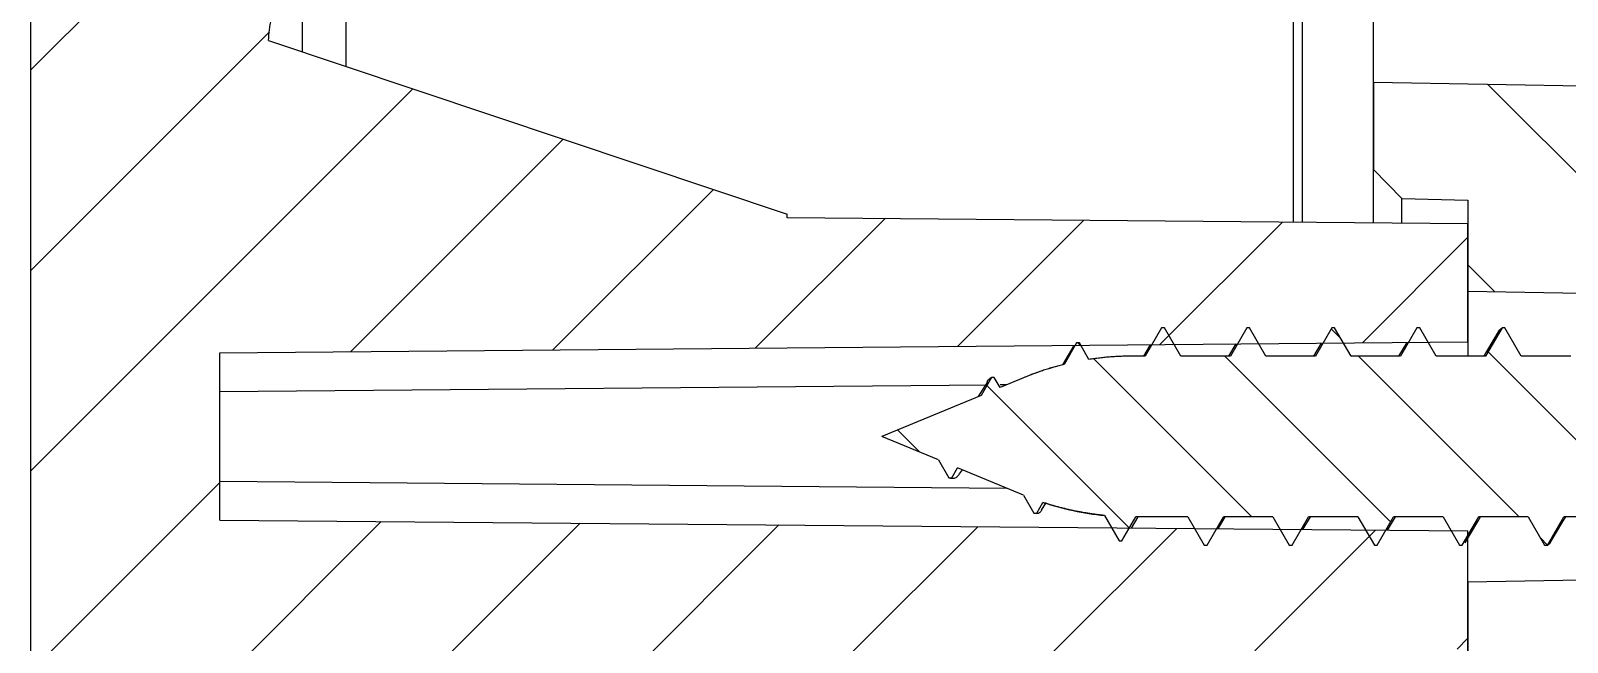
# Model space of a CAD drawing. Header units: millimetres. Extents: x 2741 to 3169, y 1046 to 1343.
# Drawn here: x 2886.44 to 2902.69, y 1172.52 to 1178.99 of the extents above; entities that cross this region are included whole.
import ezdxf

# ---------------------------------------------------------------- set-up
doc = ezdxf.new("R2010")
doc.units = ezdxf.units.MM

msp = doc.modelspace()

# ---------------------------------------------------------------- hatches: boundary and pattern name
at = {"linetype": 'Continuous'}
h = msp.add_hatch(dxfattribs=at)
h.set_pattern_fill('A', color=2, scale=1.5, angle=-45, style=0, pattern_type=0)
h.set_pattern_definition([(315, (2424.193408006936, 996.3432169363153), (1.0606601718, 1.0606601718), [])])
edge = h.paths.add_edge_path()
edge.add_arc((2902.437962071936, 1090.103004821915), 73.010627407, 91.0987279519, 98.990471674)
edge.add_line((2901.037965399536, 1163.100208355215), (2901.037965399536, 1165.130992855915))
edge.add_line((2899.887965399537, 1165.161107228015), (2901.037965399537, 1165.130992855915))
edge.add_line((2899.887965399537, 1165.161107228015), (2899.887965399537, 1167.206233679615))
edge.add_line((2900.637965399537, 1167.212778830215), (2899.887965399537, 1167.206233679615))
edge.add_line((2900.637965399537, 1171.869238992815), (2900.637965399537, 1167.212778830215))
edge.add_line((2900.637965399537, 1171.869238992815), (2900.937862597037, 1172.177092077315))
edge.add_line((2900.937862597037, 1172.177092077315), (2901.637965399537, 1172.195424914416))
edge.add_line((2901.637965399537, 1173.157023771515), (2901.637965399537, 1172.195424914416))
edge.add_line((2901.637965399537, 1173.157023771515), (2903.837965399537, 1173.195424914416))
edge.add_line((2903.837965399537, 1166.211905090215), (2903.837965399537, 1173.195424914416))
edge.add_line((2902.837965399537, 1166.194450008015), (2903.837965399537, 1166.211905090215))
edge.add_line((2902.837965399537, 1165.042404435915), (2902.837965399537, 1166.194450008015))
edge.add_line((2903.837965399537, 1165.016218488215), (2902.837965399537, 1165.042404435915))
edge.add_line((2903.837965399537, 1163.100208225715), (2903.837965399537, 1165.016218488215))
edge.add_arc((2902.437961944237, 1090.103003959315), 73.01062827, 81.009523217, 88.90126673719999)
edge.add_arc((2913.737965332037, 1161.525247634115), 0.7000000373, 27.6804318122, 81.0095208338)
edge.add_arc((2913.915078294437, 1161.618156884115), 0.4999993675, 342.5977328361, 387.68043035)
edge.add_arc((2913.437965270236, 1161.767695535715), 1.0000000743, 275.9748459524001, 342.5977459795)
edge.add_arc((2902.437965419836, 1266.869634729315), 106.6760031575, 269.9999999891, 275.9748408434)
edge.add_arc((2902.437968871737, 1266.869635037215), 106.6760034403, 264.0251572717, 270.0000003237)
edge.add_arc((2891.437965530037, 1161.767695876115), 1.0000000753, 197.3846588673, 264.0251521201)
edge.add_arc((2890.960839743736, 1161.618315436315), 0.4999823211, 152.2812083308, 197.3848154401)
edge.add_arc((2891.137965491237, 1161.525246853615), 0.7000000653, 98.9904755996, 152.2811092378)
edge = h.paths.add_edge_path()
edge.add_line((2903.837965399537, 1176.195424914415), (2903.837965399537, 1178.389568706615))
edge.add_line((2901.637965399537, 1176.233826057215), (2903.837965399537, 1176.195424914415))
edge.add_line((2901.637965399537, 1177.195424914415), (2901.637965399537, 1176.233826057215))
edge.add_line((2900.937862597037, 1177.213757751515), (2901.637965399537, 1177.195424914416))
edge.add_line((2900.637965399537, 1177.521610836015), (2900.937862597037, 1177.213757751515))
edge.add_line((2900.637965399537, 1178.445424914415), (2900.637965399537, 1177.521610836015))
edge.add_line((2900.637965399537, 1178.445424914415), (2903.837965399537, 1178.389568706615))
edge = h.paths.add_edge_path()
edge.add_line((2903.837965399537, 1316.288849585815), (2903.837965399537, 1314.372841334015))
edge.add_line((2902.837965399537, 1314.346655412415), (2903.837965399537, 1314.372841334015))
edge.add_line((2902.837965399537, 1314.346655412415), (2902.837965399537, 1313.194610985515))
edge.add_line((2903.837965399537, 1313.177155920615), (2902.837965399537, 1313.194610985515))
edge.add_line((2903.837965399537, 1313.177155920615), (2903.837965399537, 1312.204209144315))
edge.add_line((2901.037965399536, 1312.179773914415), (2903.837965399537, 1312.204209144315))
edge.add_line((2901.037965399536, 1313.435266712615), (2901.037965399536, 1312.179773914415))
edge.add_line((2901.037965399536, 1313.435266712615), (2899.887965399536, 1313.475425597615))
edge.add_line((2899.887965399537, 1314.228009959815), (2899.887965399537, 1313.475425597615))
edge.add_line((2901.037965399536, 1314.258123769615), (2899.887965399536, 1314.228009959815))
edge.add_line((2901.037965399536, 1316.288849585815), (2901.037965399536, 1314.258123769615))
edge.add_spline(control_points=[(2891.028576185637, 1317.172409835615), (2894.342099532137, 1316.648163938315), (2897.683843662837, 1316.353177679315), (2901.037965399536, 1316.288849585815)], knot_values=[0, 0, 0, 0, 1, 1, 1, 1], weights=[1, 0.9984196697, 0.9984196697, 1], degree=3, periodic=0)
edge.add_spline(control_points=[(2890.518071643637, 1317.538645703515), (2890.622779733036, 1317.339029944316), (2890.805934264236, 1317.207634917615), (2891.028576193937, 1317.172409834115)], knot_values=[0, 0, 0, 0, 1, 1, 1, 1], weights=[1, 0.9290962243, 0.9290962243, 1], degree=3, periodic=0)
edge.add_spline(control_points=[(2890.483740396337, 1317.920450663315), (2890.443471274536, 1317.791974811215), (2890.455529134136, 1317.657876881415), (2890.518071656337, 1317.538645678915)], knot_values=[0, 0, 0, 0, 1, 1, 1, 1], weights=[1, 0.9490700442, 0.9490700442, 1], degree=3, periodic=0)
edge.add_spline(control_points=[(2891.333873649236, 1318.615928671915), (2890.924948578936, 1318.573130452815), (2890.606713679837, 1318.312788466915), (2890.483740388836, 1317.920450640115)], knot_values=[0, 0, 0, 0, 1, 1, 1, 1], weights=[1, 0.8904672437000001, 0.8904672437000001, 1], degree=3, periodic=0)
edge.add_spline(control_points=[(2902.437965399537, 1319.195424914415), (2898.728203441136, 1319.195424914414), (2895.023483045635, 1319.002084333315), (2891.333873636437, 1318.615928670615)], knot_values=[0, 0, 0, 0, 1, 1, 1, 1], weights=[1, 0.9990940006, 0.9990940006, 1], degree=3, periodic=0)
edge.add_spline(control_points=[(2913.542057162636, 1318.615928670615), (2909.852447753436, 1319.002084333315), (2906.147727357936, 1319.195424914414), (2902.437965399537, 1319.195424914415)], knot_values=[0, 0, 0, 0, 1, 1, 1, 1], weights=[1, 0.9990940006, 0.9990940006, 1], degree=3, periodic=0)
edge.add_spline(control_points=[(2914.392190408337, 1317.920450646215), (2914.269217116536, 1318.312788466615), (2913.950982222235, 1318.573130449115), (2913.542057158137, 1318.615928671115)], knot_values=[0, 0, 0, 0, 1, 1, 1, 1], weights=[1, 0.8904672464, 0.8904672464, 1], degree=3, periodic=0)
edge.add_spline(control_points=[(2914.357859142737, 1317.538645679115), (2914.420401665036, 1317.657876881615), (2914.432459524736, 1317.791974811315), (2914.392190403037, 1317.920450663415)], knot_values=[0, 0, 0, 0, 1, 1, 1, 1], weights=[1, 0.9490700442, 0.9490700442, 1], degree=3, periodic=0)
edge.add_spline(control_points=[(2913.847354588137, 1317.172409831415), (2914.069996520736, 1317.207634909815), (2914.253151056337, 1317.339029933915), (2914.357859150037, 1317.538645693315)], knot_values=[0, 0, 0, 0, 1, 1, 1, 1], weights=[1, 0.9290962231000001, 0.9290962231000001, 1], degree=3, periodic=0)
edge.add_spline(control_points=[(2903.837965399537, 1316.288849585815), (2907.192087136837, 1316.353177679315), (2910.533831268036, 1316.648163938415), (2913.847354615037, 1317.172409835815)], knot_values=[0, 0, 0, 0, 1, 1, 1, 1], weights=[1, 0.9984196697, 0.9984196697, 1], degree=3, periodic=0)
h = msp.add_hatch(dxfattribs=at)
h.set_pattern_fill('DEFAULT__4', color=2, scale=1.5, angle=45, style=0, pattern_type=0)
h.set_pattern_definition([(45, (2422.072087663337, 996.3432169363153), (-1.0606601718, 1.0606601718), [])])
edge = h.paths.add_edge_path()
edge.add_line((2900.937965399537, 1163.711411197515), (2900.937965399537, 1165.033575306215))
edge.add_arc((2900.437965914236, 1163.711411692515), 0.4999994853, 270.5125514008, 359.9999432674001)
edge.add_arc((2900.943359383737, 1107.613083427215), 55.60059446819999, 90.5161999461, 100.842686784)
edge.add_arc((2890.195258453236, 1163.728938192615), 1.5353050246, 235.6138612951, 280.8461168296)
edge.add_spline(control_points=[(2886.437965399537, 1168.736681877015), (2886.437965399537, 1168.434730315715), (2886.473437721537, 1167.836677841115), (2886.616909978137, 1166.954837014215), (2886.843040093636, 1166.095031662815), (2887.150818234837, 1165.260474274115), (2887.546571997237, 1164.455073783715), (2888.032720263036, 1163.701007330115), (2888.624497826636, 1163.013190652115), (2889.080561887937, 1162.631379139115), (2889.328168263937, 1162.461927474915)], knot_values=[0, 0, 0, 0, 0.125, 0.25, 0.375, 0.5, 0.625, 0.75, 0.875, 1, 1, 1, 1], degree=3, periodic=0)
edge.add_line((2886.437965399537, 1168.736681877015), (2886.437965399537, 1179.248855273015))
edge.add_spline(control_points=[(2886.503976200637, 1182.715424181915), (2886.503976200637, 1182.501706115615), (2886.499084417937, 1182.097161915615), (2886.484898322837, 1181.569207876415), (2886.469829578637, 1181.089500357215), (2886.456482156736, 1180.634977829515), (2886.445940324937, 1180.177268546815), (2886.439373840336, 1179.713474369215), (2886.437965399537, 1179.403986129615), (2886.437965399537, 1179.248855273015)], knot_values=[0, 0, 0, 0, 0.1428571429, 0.2857142857, 0.4285714286, 0.5714285714, 0.7142857143000001, 0.8571428570999999, 1, 1, 1, 1], degree=3, periodic=0)
edge.add_line((2886.503976200637, 1186.225424914415), (2886.503976200637, 1182.715424181915))
edge.add_line((2889.976177941136, 1186.225424914415), (2886.503976200636, 1186.225424914415))
edge.add_line((2889.976177941136, 1182.715424181915), (2889.976177941136, 1186.225424914415))
edge.add_spline(control_points=[(2889.187875223937, 1179.665396958715), (2889.316766548036, 1179.836585572315), (2889.532654385237, 1180.204070382115), (2889.759248799136, 1180.829721176615), (2889.893432891136, 1181.465625937915), (2889.963049295337, 1182.104748154315), (2889.976177941136, 1182.513649760715), (2889.976177941136, 1182.715424181915)], knot_values=[0, 0, 0, 0, 0.2, 0.4, 0.6, 0.8, 1, 1, 1, 1], degree=3, periodic=0)
edge.add_spline(control_points=[(2888.952342512836, 1178.884355496415), (2888.959064505436, 1178.963285294415), (2888.977574586437, 1179.114709720615), (2889.024002032237, 1179.325260986315), (2889.090334875837, 1179.510099556115), (2889.151564729736, 1179.617236207315), (2889.187843758336, 1179.665420649915)], knot_values=[0, 0, 0, 0, 0.25, 0.5, 0.75, 1, 1, 1, 1], degree=3, periodic=0)
edge.add_line((2888.952342512836, 1178.884355496415), (2894.437965399537, 1177.048891754015))
edge.add_line((2894.437965399537, 1177.008258362515), (2894.437965399537, 1177.048891754015))
edge.add_line((2901.637965399537, 1176.945424914415), (2894.437965399537, 1177.008258362515))
edge.add_line((2901.637965399537, 1175.695424914415), (2901.637965399537, 1176.945424914415))
edge.add_line((2888.437965399537, 1175.580230259515), (2901.637965399536, 1175.695424914415))
edge.add_line((2888.437965399537, 1173.810619569215), (2888.437965399537, 1175.580230259515))
edge.add_line((2888.437965399537, 1173.810619569215), (2901.637965399536, 1173.695424914415))
edge.add_line((2901.637965399537, 1172.445424914415), (2901.637965399537, 1173.695424914415))
edge.add_line((2901.637965399537, 1172.445424914415), (2894.437965399537, 1172.382591466315))
edge.add_line((2894.437965399537, 1172.341958074815), (2894.437965399537, 1172.382591466315))
edge.add_line((2888.937965399537, 1170.501683817515), (2894.437965399537, 1172.341958074815))
edge.add_line((2888.937965399537, 1168.736681877015), (2888.937965399537, 1170.501683817515))
edge.add_spline(control_points=[(2889.310715272136, 1166.642518500715), (2889.270234197037, 1166.757530829515), (2889.196375752736, 1166.987721192415), (2889.105764799936, 1167.331507141315), (2889.033978880536, 1167.678113110115), (2888.980570228737, 1168.028700665515), (2888.946453762836, 1168.382239172315), (2888.937965399537, 1168.618374859715), (2888.937965399537, 1168.736681877015)], knot_values=[0, 0, 0, 0, 0.1666666667, 0.3333333333, 0.5, 0.6666666667, 0.8333333333, 1, 1, 1, 1], degree=3, periodic=0)
edge.add_arc((2889.782387639837, 1166.808545916115), 0.500039914, 199.3919325354, 269.0009164795999)
edge.add_line((2899.787965399536, 1166.133779188115), (2889.773668737436, 1166.308582032315))
edge.add_line((2899.787965399536, 1165.063689688415), (2899.787965399536, 1166.133779188115))
edge.add_line((2900.937965399537, 1165.033575306215), (2899.787965399536, 1165.063689688415))
edge = h.paths.add_edge_path()
edge.add_line((2886.753627706137, 1186.225424914415), (2886.503976200637, 1186.225424914415))
edge.add_line((2887.096186670637, 1186.225424914415), (2886.753627706137, 1186.225424914415))
edge.add_line((2887.096186670637, 1186.225424914415), (2887.548432590836, 1186.225424914415))
edge.add_line((2887.737965399537, 1186.225424914415), (2887.548432590836, 1186.225424914415))
edge.add_line((2890.237965399537, 1186.225424914415), (2887.737965399537, 1186.225424914415))
edge.add_line((2890.237965399537, 1186.225424914415), (2889.976177941136, 1186.225424914415))
edge.add_line((2889.976177941136, 1186.225424914415), (2886.503976200636, 1186.225424914415))
edge = h.paths.add_edge_path()
edge.add_line((2900.937965399537, 1315.677662498915), (2900.937965399537, 1314.355539456715))
edge.add_line((2899.787965399536, 1314.325425646915), (2900.937965399537, 1314.355539456715))
edge.add_line((2899.787965399536, 1314.325425646915), (2899.787965399536, 1313.255352322215))
edge.add_line((2889.770049073236, 1313.080488942315), (2899.787965399536, 1313.255352322215))
edge.add_spline(control_points=[(2889.307097081336, 1312.746455661615), (2889.378785981032, 1312.950289378515), (2889.554009442435, 1313.076718097715), (2889.770049399837, 1313.080488948115)], knot_values=[0, 0, 0, 0, 1, 1, 1, 1], weights=[1, 0.8806893679000001, 0.8806893679000001, 1], degree=3, periodic=0)
edge.add_spline(control_points=[(2888.937965399537, 1310.675426078715), (2888.937965437236, 1311.089976692115), (2889.019191732237, 1311.804906376715), (2889.226376429036, 1312.516941778215), (2889.307097032537, 1312.746455523115)], knot_values=[0, 0, 0, 0, 0.6676691881, 1, 1, 1, 1], degree=3, periodic=0)
edge.add_line((2888.937965399537, 1310.675425646915), (2888.937965399537, 1302.675425646915))
edge.add_spline(control_points=[(2889.187966701137, 1301.922802755915), (2889.161810333536, 1301.942996591115), (2889.114763594737, 1301.988545698315), (2889.039736494837, 1302.096734941415), (2888.977958898837, 1302.257350696915), (2888.943059574537, 1302.469365169315), (2888.937965408937, 1302.609337291015), (2888.937965399537, 1302.675425283115)], knot_values=[0, 0, 0, 0, 0.1250018717, 0.2500016698, 0.5000012661, 0.7500008624, 1, 1, 1, 1], degree=3, periodic=0)
edge.add_spline(control_points=[(2890.237965399537, 1299.785632733515), (2890.237965399539, 1300.637557377116), (2889.862301942438, 1301.402183145316), (2889.187965399537, 1301.922803760915)], knot_values=[0, 0, 0, 0, 1, 1, 1, 1], weights=[1, 0.9316849786, 0.9316849786, 1], degree=3, periodic=0)
edge.add_line((2890.237965399537, 1299.785632733515), (2890.237965399537, 1186.225424914415))
edge.add_line((2890.237965399537, 1186.225424914415), (2887.737965399537, 1186.225424914415))
edge.add_line((2887.737965399537, 1299.785632733515), (2887.737965399537, 1186.225424914415))
edge.add_spline(control_points=[(2887.737965399537, 1299.785632733515), (2887.737965399536, 1299.897982818916), (2887.660628704234, 1299.979478691315), (2887.548432590836, 1299.985358640515)], knot_values=[0, 0, 0, 0, 1, 1, 1, 1], weights=[1, 0.8169162473, 0.8169162473, 1], degree=3, periodic=0)
edge.add_line((2887.096186670637, 1300.009059844915), (2887.548432590836, 1299.985358640515))
edge.add_spline(control_points=[(2886.753627176637, 1300.196788832615), (2886.834693525835, 1300.083359565716), (2886.956957752435, 1300.016356502515), (2887.096186737537, 1300.009059841315)], knot_values=[0, 0, 0, 0, 1, 1, 1, 1], weights=[1, 0.9339323818, 0.9339323818, 1], degree=3, periodic=0)
edge.add_spline(control_points=[(2886.437965399537, 1302.175425647015), (2886.437965399537, 1301.183891883015), (2886.510093973537, 1300.537558183715), (2886.753617356937, 1300.196802572915)], knot_values=[0, 0, 0, 0, 1, 1, 1, 1], degree=3, periodic=0)
edge.add_line((2886.437965399537, 1310.675425646915), (2886.437965399537, 1302.175425646915))
edge.add_spline(control_points=[(2889.331324318136, 1316.929499995915), (2887.459349979636, 1315.655898148115), (2886.437964814736, 1312.932648859215), (2886.437965399537, 1310.675423708215)], knot_values=[0, 0, 0, 0, 1, 1, 1, 1], degree=3, periodic=0)
edge.add_spline(control_points=[(2890.483830900037, 1317.168000391415), (2890.077857946037, 1317.245779804415), (2889.673077915037, 1317.162013445015), (2889.331318666237, 1316.929496150415)], knot_values=[0, 0, 0, 0, 1, 1, 1, 1], weights=[1, 0.9490852195999999, 0.9490852195999999, 1], degree=3, periodic=0)
edge.add_arc((2900.943353630937, 1371.779515483315), 55.6041293103, 259.1576722178, 269.4838383883)
edge.add_spline(control_points=[(2900.937965399537, 1315.677661563915), (2900.937965943337, 1315.968482391515), (2900.733246413336, 1316.175041506015), (2900.442437217137, 1316.177642501415)], knot_values=[0, 0, 0, 0, 1, 1, 1, 1], weights=[1, 0.806840758, 0.806840758, 1], degree=3, periodic=0)
h = msp.add_hatch(dxfattribs=at)
h.set_pattern_fill('DEFAULT__6', color=2, angle=-45, style=0, pattern_type=0)
h.set_pattern_definition([(315, (2423.839854616337, 995.9896635457153), (0.7071067812, 0.7071067812), [])])
edge = h.paths.add_edge_path()
edge.add_line((2907.437965399537, 1172.795223887415), (2907.437965399537, 1173.845424914415))
edge.add_line((2907.437965399537, 1173.845424914415), (2907.151170480337, 1173.845424914415))
edge.add_line((2906.977965399537, 1173.545424914415), (2907.151170480337, 1173.845424914415))
edge.add_line((2906.947965399537, 1173.545424914415), (2906.977965399537, 1173.545424914415))
edge.add_line((2906.774760318737, 1173.845424914415), (2906.947965399537, 1173.545424914415))
edge.add_line((2906.774760318737, 1173.845424914415), (2906.251170480337, 1173.845424914415))
edge.add_line((2906.077965399536, 1173.545424914415), (2906.251170480336, 1173.845424914415))
edge.add_line((2906.047965399537, 1173.545424914415), (2906.077965399537, 1173.545424914415))
edge.add_line((2905.874760318737, 1173.845424914415), (2906.047965399537, 1173.545424914415))
edge.add_line((2905.874760318737, 1173.845424914415), (2905.351170480337, 1173.845424914415))
edge.add_line((2905.177965399537, 1173.545424914415), (2905.351170480337, 1173.845424914415))
edge.add_line((2905.147965399537, 1173.545424914415), (2905.177965399537, 1173.545424914415))
edge.add_line((2904.974760318737, 1173.845424914415), (2905.147965399537, 1173.545424914415))
edge.add_line((2904.974760318737, 1173.845424914415), (2904.451170480337, 1173.845424914415))
edge.add_line((2904.277965399537, 1173.545424914415), (2904.451170480337, 1173.845424914415))
edge.add_line((2904.247965399536, 1173.545424914415), (2904.277965399537, 1173.545424914415))
edge.add_line((2904.074760318736, 1173.845424914415), (2904.247965399536, 1173.545424914415))
edge.add_line((2904.074760318736, 1173.845424914415), (2903.551170480337, 1173.845424914415))
edge.add_line((2903.377965399537, 1173.545424914415), (2903.551170480337, 1173.845424914415))
edge.add_line((2903.347965399536, 1173.545424914415), (2903.377965399537, 1173.545424914415))
edge.add_line((2903.174760318736, 1173.845424914415), (2903.347965399536, 1173.545424914415))
edge.add_line((2903.174760318736, 1173.845424914415), (2902.651170480337, 1173.845424914415))
edge.add_line((2902.477965399537, 1173.545424914415), (2902.651170480337, 1173.845424914415))
edge.add_line((2902.447965399537, 1173.545424914415), (2902.477965399537, 1173.545424914415))
edge.add_line((2902.274760318737, 1173.845424914415), (2902.447965399537, 1173.545424914415))
edge.add_line((2902.274760318737, 1173.845424914415), (2901.751170480337, 1173.845424914415))
edge.add_line((2901.577965399536, 1173.545424914415), (2901.751170480336, 1173.845424914415))
edge.add_line((2901.547965399537, 1173.545424914415), (2901.577965399537, 1173.545424914415))
edge.add_line((2901.374760318737, 1173.845424914415), (2901.547965399537, 1173.545424914415))
edge.add_line((2901.374760318737, 1173.845424914415), (2900.851170480337, 1173.845424914415))
edge.add_line((2900.677965399537, 1173.545424914415), (2900.851170480337, 1173.845424914415))
edge.add_line((2900.647965399537, 1173.545424914415), (2900.677965399537, 1173.545424914415))
edge.add_line((2900.474760318737, 1173.845424914415), (2900.647965399537, 1173.545424914415))
edge.add_line((2900.474760318737, 1173.845424914415), (2899.951170480337, 1173.845424914415))
edge.add_line((2899.777965399537, 1173.545424914415), (2899.951170480337, 1173.845424914415))
edge.add_line((2899.747965399536, 1173.545424914415), (2899.777965399537, 1173.545424914415))
edge.add_line((2899.574760318736, 1173.845424914415), (2899.747965399536, 1173.545424914415))
edge.add_line((2899.574760318736, 1173.845424914415), (2899.051170480337, 1173.845424914415))
edge.add_line((2898.877965399537, 1173.545424914415), (2899.051170480337, 1173.845424914415))
edge.add_line((2898.847965399536, 1173.545424914415), (2898.877965399537, 1173.545424914415))
edge.add_line((2898.674760318736, 1173.845424914415), (2898.847965399536, 1173.545424914415))
edge.add_line((2898.674760318736, 1173.845424914415), (2898.125378241036, 1173.845424914415))
edge.add_line((2897.977965399537, 1173.590098383215), (2898.125378241036, 1173.845424914415))
edge.add_line((2897.947965399537, 1173.590098383215), (2897.977965399537, 1173.590098383215))
edge.add_line((2897.792180855336, 1173.859925128815), (2897.947965399537, 1173.590098383215))
edge.add_spline(control_points=[(2897.792180855336, 1173.859925128815), (2897.571200380436, 1173.881731042115), (2897.353986101933, 1173.927837715214), (2897.143201933136, 1173.997679696315)], knot_values=[0, 0, 0, 0, 1, 1, 1, 1], weights=[1, 0.9959120036, 0.9959120036, 1], degree=3, periodic=0)
edge.add_line((2897.077965399536, 1173.884686705615), (2897.143201933136, 1173.997679696315))
edge.add_line((2897.047965399537, 1173.884686705615), (2897.077965399537, 1173.884686705615))
edge.add_line((2896.938805960437, 1174.073756400215), (2897.047965399537, 1173.884686705615))
edge.add_line((2896.938733732637, 1174.073786316815), (2896.239201083436, 1174.363542227515))
edge.add_line((2896.177965399537, 1174.257478911715), (2896.239201083437, 1174.363542227515))
edge.add_line((2896.147965399537, 1174.257478911715), (2896.177965399537, 1174.257478911715))
edge.add_line((2896.038805961336, 1174.446548604915), (2896.147965399537, 1174.257478911715))
edge.add_line((2896.038805961336, 1174.446548604915), (2895.437965399537, 1174.695424914415))
edge.add_line((2896.488805961337, 1175.130697327015), (2895.437965399537, 1174.695424914415))
edge.add_line((2896.597965399536, 1175.319767020115), (2896.488805961336, 1175.130697327015))
edge.add_line((2896.627965399537, 1175.319767020115), (2896.597965399536, 1175.319767020115))
edge.add_line((2896.689201083437, 1175.213703704415), (2896.627965399537, 1175.319767020115))
edge.add_line((2896.938733732637, 1175.317063511915), (2896.689201083437, 1175.213703704415))
edge.add_spline(control_points=[(2897.366238993236, 1175.457608777115), (2897.220350923133, 1175.421512524414), (2897.077581080436, 1175.374575966514), (2896.938733732637, 1175.317063511915)], knot_values=[0, 0, 0, 0, 1, 1, 1, 1], weights=[1, 0.9981222284000001, 0.9981222284000001, 1], degree=3, periodic=0)
edge.add_line((2897.497965399536, 1175.685765605615), (2897.366238993236, 1175.457608777115))
edge.add_line((2897.527965399537, 1175.685765605615), (2897.497965399537, 1175.685765605615))
edge.add_line((2897.629252892636, 1175.510330521415), (2897.527965399537, 1175.685765605615))
edge.add_spline(control_points=[(2898.086784029736, 1175.545424914415), (2897.933526420033, 1175.545424914414), (2897.780717674635, 1175.533703897515), (2897.629252892636, 1175.510330521415)], knot_values=[0, 0, 0, 0, 1, 1, 1, 1], weights=[1, 0.9980474522, 0.9980474522, 1], degree=3, periodic=0)
edge.add_line((2898.225174152937, 1175.545424914415), (2898.086784029737, 1175.545424914415))
edge.add_line((2898.397965399537, 1175.844708132515), (2898.225174152937, 1175.545424914415))
edge.add_line((2898.427965399537, 1175.844708132515), (2898.397965399537, 1175.844708132515))
edge.add_line((2898.600756646137, 1175.545424914415), (2898.427965399537, 1175.844708132516))
edge.add_line((2899.124760318737, 1175.545424914415), (2898.600756646137, 1175.545424914415))
edge.add_line((2899.297965399537, 1175.845424914415), (2899.124760318737, 1175.545424914415))
edge.add_line((2899.327965399536, 1175.845424914415), (2899.297965399536, 1175.845424914415))
edge.add_line((2899.501170480336, 1175.545424914415), (2899.327965399536, 1175.845424914415))
edge.add_line((2900.024760318737, 1175.545424914415), (2899.501170480337, 1175.545424914415))
edge.add_line((2900.197965399537, 1175.845424914415), (2900.024760318737, 1175.545424914415))
edge.add_line((2900.227965399537, 1175.845424914415), (2900.197965399537, 1175.845424914415))
edge.add_line((2900.401170480337, 1175.545424914415), (2900.227965399537, 1175.845424914415))
edge.add_line((2900.924760318736, 1175.545424914415), (2900.401170480337, 1175.545424914415))
edge.add_line((2901.097965399536, 1175.845424914415), (2900.924760318736, 1175.545424914415))
edge.add_line((2901.127965399537, 1175.845424914415), (2901.097965399536, 1175.845424914415))
edge.add_line((2901.301170480337, 1175.545424914415), (2901.127965399537, 1175.845424914415))
edge.add_line((2901.824760318736, 1175.545424914415), (2901.301170480337, 1175.545424914415))
edge.add_line((2901.997965399536, 1175.845424914415), (2901.824760318736, 1175.545424914415))
edge.add_line((2902.027965399537, 1175.845424914415), (2901.997965399537, 1175.845424914415))
edge.add_line((2902.201170480337, 1175.545424914415), (2902.027965399537, 1175.845424914415))
edge.add_line((2902.724760318737, 1175.545424914415), (2902.201170480337, 1175.545424914415))
edge.add_line((2902.897965399537, 1175.845424914415), (2902.724760318737, 1175.545424914415))
edge.add_line((2902.927965399537, 1175.845424914415), (2902.897965399537, 1175.845424914415))
edge.add_line((2903.101170480336, 1175.545424914415), (2902.927965399536, 1175.845424914415))
edge.add_line((2903.624760318737, 1175.545424914415), (2903.101170480337, 1175.545424914415))
edge.add_line((2903.797965399537, 1175.845424914415), (2903.624760318737, 1175.545424914415))
edge.add_line((2903.827965399536, 1175.845424914415), (2903.797965399536, 1175.845424914415))
edge.add_line((2904.001170480336, 1175.545424914415), (2903.827965399536, 1175.845424914415))
edge.add_line((2904.524760318737, 1175.545424914415), (2904.001170480337, 1175.545424914415))
edge.add_line((2904.697965399537, 1175.845424914415), (2904.524760318737, 1175.545424914415))
edge.add_line((2904.727965399537, 1175.845424914415), (2904.697965399537, 1175.845424914415))
edge.add_line((2904.901170480337, 1175.545424914415), (2904.727965399537, 1175.845424914415))
edge.add_line((2905.424760318736, 1175.545424914415), (2904.901170480337, 1175.545424914415))
edge.add_line((2905.597965399536, 1175.845424914415), (2905.424760318736, 1175.545424914415))
edge.add_line((2905.627965399537, 1175.845424914415), (2905.597965399536, 1175.845424914415))
edge.add_line((2905.801170480337, 1175.545424914415), (2905.627965399537, 1175.845424914415))
edge.add_line((2906.324760318736, 1175.545424914415), (2905.801170480337, 1175.545424914415))
edge.add_line((2906.497965399536, 1175.845424914415), (2906.324760318736, 1175.545424914415))
edge.add_line((2906.527965399537, 1175.845424914415), (2906.497965399537, 1175.845424914415))
edge.add_line((2906.701170480337, 1175.545424914415), (2906.527965399537, 1175.845424914415))
edge.add_line((2907.224760318737, 1175.545424914415), (2906.701170480337, 1175.545424914415))
edge.add_line((2907.397965399537, 1175.845424914415), (2907.224760318737, 1175.545424914415))
edge.add_line((2907.427965399537, 1175.845424914415), (2907.397965399537, 1175.845424914415))
edge.add_line((2907.437965399537, 1175.828104406315), (2907.427965399536, 1175.845424914415))
edge.add_line((2907.437965399537, 1175.828104406315), (2907.437965399537, 1176.595625941315))
edge.add_spline(control_points=[(2907.646930352037, 1176.795424914415), (2907.525686397935, 1176.800865114015), (2907.437965399536, 1176.716991884615), (2907.437965399537, 1176.595625941315)], knot_values=[0, 0, 0, 0, 1, 1, 1, 1], weights=[1, 0.7940514292, 0.7940514292, 1], degree=3, periodic=0)
edge.add_spline(control_points=[(2908.793915586036, 1176.101480505415), (2908.549079605138, 1176.521814752216), (2908.13288312194, 1176.773620280316), (2907.646930352037, 1176.795424914415)], knot_values=[0, 0, 0, 0, 1, 1, 1, 1], weights=[1, 0.9186248005, 0.9186248005, 1], degree=3, periodic=0)
edge.add_line((2908.793915586036, 1176.101480505415), (2907.938927293837, 1175.445424914415))
edge.add_line((2907.737965399537, 1174.695424914415), (2907.938927293837, 1175.445424914415))
edge.add_line((2907.737965399537, 1174.695424914415), (2907.938927293837, 1173.945424914415))
edge.add_line((2908.793915586036, 1173.289369323415), (2907.938927293837, 1173.945424914415))
edge.add_spline(control_points=[(2908.793915586036, 1173.289369323415), (2908.549079605138, 1172.869035076616), (2908.13288312194, 1172.617229548516), (2907.646930352037, 1172.595424914415)], knot_values=[0, 0, 0, 0, 1, 1, 1, 1], weights=[1, 0.9186248005, 0.9186248005, 1], degree=3, periodic=0)
edge.add_spline(control_points=[(2907.646930352037, 1172.595424914415), (2907.525686397935, 1172.589984714815), (2907.437965399536, 1172.673857944215), (2907.437965399537, 1172.795223887415)], knot_values=[0, 0, 0, 0, 1, 1, 1, 1], weights=[1, 0.7940514292, 0.7940514292, 1], degree=3, periodic=0)

# ---------------------------------------------------------------- linework, layer by layer
at = {"color": 7, "linetype": 'Continuous'}
for p, q in [((2886.437965399537, 1175.215424181915), (2886.437965399537, 1310.675425646915)), ((2899.787965399536, 1205.285389016415), (2899.787965399536, 1176.961569619815)), ((2899.887965399537, 1176.960696933015), (2899.887965399537, 1205.286261703215)), ((2900.637965399537, 1176.954151782215), (2900.637965399537, 1204.821615491515)), ((2886.437965399537, 1168.736681877015), (2886.437965399537, 1182.715424181915)), ((2889.769939854737, 1180.950731277315), (2889.770149082936, 1178.610721245815)), ((2889.307028814437, 1179.665434034215), (2889.307165855537, 1178.765633186415)), ((2886.437965399537, 1168.736681877015), (2886.437965399537, 1179.248855273015)), ((2888.952342512836, 1178.884355496415), (2894.437965399537, 1177.048891754015)), ((2888.952342512836, 1178.884355496415), (2894.437965399537, 1177.048891754015)), ((2900.637965399537, 1178.445424914415), (2903.837965399537, 1178.389568706615)), ((2900.637965399537, 1178.445424914415), (2903.837965399537, 1178.389568706615)), ((2900.637965399537, 1178.445424914415), (2900.637965399537, 1177.521610836015)), ((2900.637965399537, 1177.521610836015), (2900.937862597037, 1177.213757751515)), ((2900.637965399537, 1177.521610836015), (2900.937862597037, 1177.213757751515)), ((2900.937862597037, 1176.951534619015), (2900.937862597037, 1177.213757751515)), ((2900.937862597037, 1177.213757751515), (2901.637965399537, 1177.195424914415)), ((2900.937862597037, 1177.213757751515), (2901.637965399537, 1177.195424914415)), ((2901.637965399537, 1177.195424914415), (2901.637965399537, 1175.545424914415)), ((2901.637965399537, 1177.195424914415), (2901.637965399537, 1176.233826057215)), ((2894.437965399537, 1177.008258362515), (2894.437965399537, 1177.048891754015)), ((2894.437965399537, 1177.008258362515), (2894.437965399537, 1177.048891754015)), ((2901.637965399537, 1176.945424914415), (2894.437965399537, 1177.008258362515)), ((2901.637965399537, 1176.945424914415), (2894.437965399537, 1177.008258362515)), ((2901.637965399537, 1175.695424914415), (2901.637965399537, 1176.945424914415)), ((2901.637965399537, 1176.233826057215), (2903.837965399537, 1176.195424914415)), ((2901.637965399537, 1176.233826057215), (2903.837965399537, 1176.195424914415)), ((2888.437965399537, 1175.580230259515), (2901.637965399537, 1175.695424914415)), ((2888.437965399537, 1175.580230259515), (2901.637965399537, 1175.695424914415)), ((2898.397965399537, 1175.844708132515), (2898.225174152937, 1175.545424914415)), ((2898.397965399537, 1175.844708132515), (2898.225174152937, 1175.545424914415)), ((2898.427965399537, 1175.844708132515), (2898.397965399537, 1175.844708132515)), ((2898.427965399537, 1175.844708132515), (2898.397965399537, 1175.844708132515)), ((2898.600756646137, 1175.545424914415), (2898.427965399537, 1175.844708132515)), ((2898.600756646137, 1175.545424914415), (2898.427965399537, 1175.844708132515)), ((2899.297965399537, 1175.845424914415), (2899.124760318737, 1175.545424914415)), ((2899.297965399537, 1175.845424914415), (2899.124760318737, 1175.545424914415)), ((2899.327965399536, 1175.845424914415), (2899.297965399537, 1175.845424914415)), ((2899.327965399536, 1175.845424914415), (2899.297965399537, 1175.845424914415)), ((2899.501170480336, 1175.545424914415), (2899.327965399536, 1175.845424914415)), ((2899.501170480336, 1175.545424914415), (2899.327965399536, 1175.845424914415)), ((2900.197965399537, 1175.845424914415), (2900.024760318737, 1175.545424914415)), ((2900.197965399537, 1175.845424914415), (2900.024760318737, 1175.545424914415)), ((2900.227965399537, 1175.845424914415), (2900.197965399537, 1175.845424914415)), ((2900.227965399537, 1175.845424914415), (2900.197965399537, 1175.845424914415)), ((2900.401170480337, 1175.545424914415), (2900.227965399537, 1175.845424914415)), ((2900.401170480337, 1175.545424914415), (2900.227965399537, 1175.845424914415)), ((2900.990627348237, 1175.689775680815), (2900.904488883336, 1175.545424914415)), ((2901.097965399536, 1175.845424914415), (2900.924760318736, 1175.545424914415)), ((2901.097965399536, 1175.845424914415), (2900.924760318736, 1175.545424914415)), ((2901.127965399537, 1175.845424914415), (2901.097965399536, 1175.845424914415)), ((2901.127965399537, 1175.845424914415), (2901.097965399536, 1175.845424914415)), ((2901.301170480337, 1175.545424914415), (2901.127965399537, 1175.845424914415)), ((2901.301170480337, 1175.545424914415), (2901.127965399537, 1175.845424914415)), ((2901.997965399536, 1175.845424914415), (2901.824760318736, 1175.545424914415)), ((2901.997965399536, 1175.845424914415), (2901.824760318736, 1175.545424914415)), ((2901.967530847737, 1175.819564116415), (2901.834124153937, 1175.594867491515)), ((2901.967530847737, 1175.819564116415), (2901.997965399536, 1175.845424914415)), ((2902.027965399537, 1175.845424914415), (2901.997965399536, 1175.845424914415)), ((2902.027965399537, 1175.845424914415), (2901.997965399536, 1175.845424914415)), ((2902.201170480337, 1175.545424914415), (2902.027965399537, 1175.845424914415)), ((2902.201170480337, 1175.545424914415), (2902.027965399537, 1175.845424914415)), ((2888.437965399537, 1173.810619569215), (2888.437965399537, 1175.580230259515)), ((2888.437965399537, 1173.810619569215), (2888.437965399537, 1175.580230259515)), ((2897.469464935236, 1175.656561188715), (2897.348662347536, 1175.452554229215)), ((2897.497965399536, 1175.685765605615), (2897.366238993236, 1175.457608777115)), ((2897.497965399536, 1175.685765605615), (2897.366238993236, 1175.457608777115)), ((2897.527965399537, 1175.685765605615), (2897.497965399536, 1175.685765605615)), ((2897.527965399537, 1175.685765605615), (2897.497965399536, 1175.685765605615)), ((2897.629252892636, 1175.510330521415), (2897.527965399537, 1175.685765605615)), ((2897.629252892636, 1175.510330521415), (2897.527965399537, 1175.685765605615)), ((2898.225174152937, 1175.545424914415), (2898.086784029736, 1175.545424914415)), ((2898.225174152937, 1175.545424914415), (2898.086784029736, 1175.545424914415)), ((2898.277497002036, 1175.666098551015), (2898.205541014736, 1175.545424914415)), ((2899.124760318737, 1175.545424914415), (2898.600756646137, 1175.545424914415)), ((2899.124760318737, 1175.545424914415), (2898.600756646137, 1175.545424914415)), ((2899.181226598836, 1175.673985279715), (2899.104488883337, 1175.545424914415)), ((2900.024760318737, 1175.545424914415), (2899.501170480336, 1175.545424914415)), ((2900.024760318737, 1175.545424914415), (2899.501170480336, 1175.545424914415)), ((2900.085926973537, 1175.681880480215), (2900.004488883337, 1175.545424914415)), ((2900.924760318736, 1175.545424914415), (2900.401170480337, 1175.545424914415)), ((2900.924760318736, 1175.545424914415), (2900.401170480337, 1175.545424914415)), ((2901.824760318736, 1175.545424914415), (2901.301170480337, 1175.545424914415)), ((2901.824760318736, 1175.545424914415), (2901.301170480337, 1175.545424914415)), ((2901.834124153937, 1175.594867491515), (2901.804488883336, 1175.545424914415)), ((2902.724760318737, 1175.545424914415), (2902.201170480337, 1175.545424914415)), ((2902.724760318737, 1175.545424914415), (2902.201170480337, 1175.545424914415)), ((2896.555059092937, 1175.239582731715), (2888.437965399537, 1175.168745928215)), ((2896.597965399536, 1175.319767020115), (2896.488805961337, 1175.130697327015)), ((2896.597965399536, 1175.319767020115), (2896.488805961337, 1175.130697327015)), ((2896.554754525437, 1175.274482706115), (2896.506634406137, 1175.195399529215)), ((2896.627965399537, 1175.319767020115), (2896.597965399536, 1175.319767020115)), ((2896.627965399537, 1175.319767020115), (2896.597965399536, 1175.319767020115)), ((2896.689201083437, 1175.213703704415), (2896.627965399537, 1175.319767020115)), ((2896.689201083437, 1175.213703704415), (2896.627965399537, 1175.319767020115)), ((2896.755910218636, 1175.241335532915), (2896.688965042536, 1175.240751311215)), ((2896.938733732637, 1175.317063511915), (2896.689201083437, 1175.213703704415)), ((2896.938733732637, 1175.317063511915), (2896.689201083437, 1175.213703704415)), ((2896.488805961337, 1175.130697327015), (2895.437965399537, 1174.695424914415)), ((2896.488805961337, 1175.130697327015), (2895.437965399537, 1174.695424914415)), ((2896.506634406137, 1175.195399529215), (2896.458876610437, 1175.118300183915)), ((2896.038805961336, 1174.446548604915), (2895.437965399537, 1174.695424914415)), ((2896.038805961336, 1174.446548604915), (2895.437965399537, 1174.695424914415)), ((2896.038805961336, 1174.446548604915), (2896.147965399537, 1174.257478911715)), ((2896.038805961336, 1174.446548604915), (2896.147965399537, 1174.257478911715)), ((2896.147965399537, 1174.257478911715), (2896.166917974636, 1174.253525082215)), ((2896.147965399537, 1174.257478911715), (2896.177965399537, 1174.257478911715)), ((2896.147965399537, 1174.257478911715), (2896.177965399537, 1174.257478911715)), ((2896.166917974636, 1174.253525082215), (2896.196917974637, 1174.253525082215)), ((2896.177965399537, 1174.257478911715), (2896.239201083436, 1174.363542227515)), ((2896.177965399537, 1174.257478911715), (2896.239201083436, 1174.363542227515)), ((2896.177965399537, 1174.257478911715), (2896.196917974637, 1174.253525082215)), ((2896.938805960437, 1174.073756400215), (2896.239201083436, 1174.363542227515)), ((2896.938733732637, 1174.073786316815), (2896.239201083436, 1174.363542227515)), ((2896.260624476236, 1174.299703508615), (2896.290398143037, 1174.342335711015)), ((2888.437965399537, 1174.222103900615), (2896.755910218636, 1174.149514295815)), ((2896.938805960437, 1174.073756400215), (2897.047965399537, 1173.884686705615)), ((2896.938805960437, 1174.073756400215), (2897.047965399537, 1173.884686705615)), ((2897.077965399536, 1173.884686705615), (2897.143201933136, 1173.997679696315)), ((2897.077965399536, 1173.884686705615), (2897.143201933136, 1173.997679696315)), ((2897.128679516637, 1173.915268515815), (2897.174493700137, 1173.989202491715)), ((2888.437965399537, 1173.810619569215), (2901.637965399537, 1173.695424914415)), ((2888.437965399537, 1173.810619569215), (2901.637965399537, 1173.695424914415)), ((2897.047965399537, 1173.884686705615), (2897.058374187136, 1173.882526232515)), ((2897.047965399537, 1173.884686705615), (2897.077965399536, 1173.884686705615)), ((2897.047965399537, 1173.884686705615), (2897.077965399536, 1173.884686705615)), ((2897.058374187136, 1173.882526232515), (2897.088374187137, 1173.882526232515)), ((2897.077965399536, 1173.884686705615), (2897.088374187137, 1173.882526232515)), ((2897.792180855336, 1173.859925128815), (2897.947965399537, 1173.590098383215)), ((2897.792180855336, 1173.859925128815), (2897.947965399537, 1173.590098383215)), ((2897.977965399537, 1173.590098383215), (2898.125378241036, 1173.845424914415)), ((2897.977965399537, 1173.590098383215), (2898.125378241036, 1173.845424914415)), ((2898.078130001236, 1173.726491127315), (2898.149566923837, 1173.845424914415)), ((2898.674760318736, 1173.845424914415), (2898.125378241036, 1173.845424914415)), ((2898.674760318736, 1173.845424914415), (2898.125378241036, 1173.845424914415)), ((2898.674760318736, 1173.845424914415), (2898.847965399536, 1173.545424914415)), ((2898.674760318736, 1173.845424914415), (2898.847965399536, 1173.545424914415)), ((2898.877965399537, 1173.545424914415), (2899.051170480337, 1173.845424914415)), ((2898.877965399537, 1173.545424914415), (2899.051170480337, 1173.845424914415)), ((2898.995669206737, 1173.718483883915), (2899.071443315537, 1173.845424914415)), ((2899.574760318736, 1173.845424914415), (2899.051170480337, 1173.845424914415)), ((2899.574760318736, 1173.845424914415), (2899.051170480337, 1173.845424914415)), ((2899.574760318736, 1173.845424914415), (2899.747965399536, 1173.545424914415)), ((2899.574760318736, 1173.845424914415), (2899.747965399536, 1173.545424914415)), ((2899.777965399537, 1173.545424914415), (2899.951170480337, 1173.845424914415)), ((2899.777965399537, 1173.545424914415), (2899.951170480337, 1173.845424914415)), ((2899.891017916237, 1173.710670294115), (2899.971443315536, 1173.845424914415)), ((2900.474760318737, 1173.845424914415), (2899.951170480337, 1173.845424914415)), ((2900.474760318737, 1173.845424914415), (2899.951170480337, 1173.845424914415)), ((2900.474760318737, 1173.845424914415), (2900.647965399537, 1173.545424914415)), ((2900.474760318737, 1173.845424914415), (2900.647965399537, 1173.545424914415)), ((2900.677965399537, 1173.545424914415), (2900.851170480336, 1173.845424914415)), ((2900.677965399537, 1173.545424914415), (2900.851170480336, 1173.845424914415)), ((2900.786366625837, 1173.702856704315), (2900.871443315536, 1173.845424914415)), ((2901.374760318737, 1173.845424914415), (2900.851170480336, 1173.845424914415)), ((2901.374760318737, 1173.845424914415), (2900.851170480336, 1173.845424914415)), ((2901.374760318737, 1173.845424914415), (2901.547965399537, 1173.545424914415)), ((2901.374760318737, 1173.845424914415), (2901.547965399537, 1173.545424914415)), ((2901.577965399536, 1173.545424914415), (2901.751170480336, 1173.845424914415)), ((2901.577965399536, 1173.545424914415), (2901.751170480336, 1173.845424914415)), ((2901.608399899937, 1173.571285625315), (2901.740714986136, 1173.794155194615)), ((2901.740714986136, 1173.794155194615), (2901.771443315537, 1173.845424914415)), ((2902.274760318737, 1173.845424914415), (2901.751170480336, 1173.845424914415)), ((2902.274760318737, 1173.845424914415), (2901.751170480336, 1173.845424914415)), ((2902.274760318737, 1173.845424914415), (2902.447965399537, 1173.545424914415)), ((2902.274760318737, 1173.845424914415), (2902.447965399537, 1173.545424914415)), ((2902.477965399537, 1173.545424914415), (2902.651170480337, 1173.845424914415)), ((2902.477965399537, 1173.545424914415), (2902.651170480337, 1173.845424914415)), ((2902.508399899937, 1173.571285625315), (2902.640714986137, 1173.794155194615)), ((2902.640714986137, 1173.794155194615), (2902.671443315537, 1173.845424914415)), ((2903.174760318736, 1173.845424914415), (2902.651170480337, 1173.845424914415)), ((2903.174760318736, 1173.845424914415), (2902.651170480337, 1173.845424914415)), ((2897.947965399537, 1173.590098383215), (2897.977965399537, 1173.590098383215)), ((2897.947965399537, 1173.590098383215), (2897.977965399537, 1173.590098383215)), ((2901.637965399537, 1172.195424914415), (2901.637965399537, 1173.695424914415)), ((2901.637965399537, 1172.445424914415), (2901.637965399537, 1173.695424914415)), ((2898.847965399536, 1173.545424914415), (2898.877965399537, 1173.545424914415)), ((2898.847965399536, 1173.545424914415), (2898.877965399537, 1173.545424914415)), ((2899.747965399536, 1173.545424914415), (2899.777965399537, 1173.545424914415)), ((2899.747965399536, 1173.545424914415), (2899.777965399537, 1173.545424914415)), ((2900.647965399537, 1173.545424914415), (2900.677965399537, 1173.545424914415)), ((2900.647965399537, 1173.545424914415), (2900.677965399537, 1173.545424914415)), ((2901.547965399537, 1173.545424914415), (2901.577965399536, 1173.545424914415)), ((2901.547965399537, 1173.545424914415), (2901.577965399536, 1173.545424914415)), ((2902.447965399537, 1173.545424914415), (2902.477965399537, 1173.545424914415)), ((2902.447965399537, 1173.545424914415), (2902.477965399537, 1173.545424914415)), ((2902.477965399537, 1173.545424914415), (2902.508399899937, 1173.571285625315)), ((2901.637965399537, 1173.157023771515), (2903.837965399537, 1173.195424914415)), ((2901.637965399537, 1173.157023771515), (2903.837965399537, 1173.195424914415)), ((2901.637965399537, 1173.157023771515), (2901.637965399537, 1172.195424914415))]:
    msp.add_line(p, q, dxfattribs=at)
for centre, radius, start, end in [((2897.647935002236, 1175.551126190015), 0.2072762906, 148.482282993303, 149.4266239458979), ((2898.086784029736, 1172.545424914415), 3, 90, 98.77243483290198), ((2898.086784029736, 1172.545424914415), 3, 103.8972634378087, 112.4999999999931), ((2898.086784029736, 1176.845424914415), 3, 251.6677163531089, 264.3644112026955)]:
    msp.add_arc(centre, radius, start, end, dxfattribs=at)
for points, start_tangent, end_tangent in [([(2888.952342512836, 1178.884355496415), (2888.980684973837, 1179.111945491715), (2889.027319598536, 1179.320975537015), (2889.094586865437, 1179.506077290615), (2889.187843758336, 1179.665420649915)], (0.08485701836850636, 0.996393138491834), (0.6014918796066956, 0.7988789137079565)), ([(2888.952342512836, 1178.884355496415), (2888.980684973837, 1179.111945491715), (2889.027319598536, 1179.320975537015), (2889.094586865437, 1179.506077290615), (2889.187843758336, 1179.665420649915)], (0.0848570183966575, 0.9963931384894366), (0.6014918795998206, 0.7988789137131326)), ([(2898.086784029736, 1175.545424914415), (2898.058099740736, 1175.545287779815), (2898.029408882437, 1175.544876213015), (2898.000715391537, 1175.544190025115), (2897.972023209536, 1175.543229103115), (2897.943336281337, 1175.541993409115), (2897.914658553337, 1175.540482980715), (2897.885993971437, 1175.538697931115), (2897.857346479437, 1175.536638449115), (2897.828720017237, 1175.534304799115), (2897.800118518736, 1175.531697320715), (2897.771545910537, 1175.528816428815), (2897.743006109637, 1175.525662613215), (2897.714503021937, 1175.522236438715), (2897.686040540536, 1175.518538544215), (2897.657622543436, 1175.514569642915), (2897.629252892636, 1175.510330521415)], (-1, 0), (-0.9883018690079144, -0.1525103790417665)), ([(2897.366238993236, 1175.457608777115), (2897.338963814836, 1175.450724369915), (2897.311746013037, 1175.443582272615), (2897.284589233737, 1175.436183207515), (2897.257497110536, 1175.428527965915), (2897.230473263337, 1175.420617407315), (2897.203521296437, 1175.412452459415), (2897.176644796837, 1175.404034117615), (2897.149847333337, 1175.395363444815), (2897.123132453837, 1175.386441570515), (2897.096503685037, 1175.377269691015), (2897.069964529737, 1175.367849068315), (2897.043518466036, 1175.358181029615), (2897.017168945637, 1175.348266967015), (2896.990919392237, 1175.338108336515), (2896.964773200137, 1175.327706657515), (2896.938733732637, 1175.317063511915)], (-0.9707279542495719, -0.2401816788151024), (-0.9238795325146437, -0.3826834323569854)), ([(2896.554678652737, 1175.274528889415), (2896.567965399537, 1175.293968787115), (2896.597965399536, 1175.319767020115)], (0.5199459099563953, 0.8541991867940498), (0.9238795323914304, 0.382683432654449)), ([(2896.196919032836, 1174.253696516715), (2896.207965399537, 1174.254894222515), (2896.237965399537, 1174.272637157815), (2896.260672944637, 1174.299670406815)], (0.9999809487603599, -0.006172691174062161), (0.5639784174219102, 0.8257895280773896)), ([(2897.088335610636, 1173.883122652415), (2897.107713979837, 1173.890051162915), (2897.129494816337, 1173.914814660515)], (0.9979147769091677, 0.06454531761736039), (0.4863887669109623, 0.873742506361476)), ([(2897.792180855336, 1173.859925128815), (2897.750930710336, 1173.864283765815), (2897.709717144136, 1173.869215821615), (2897.668552093737, 1173.874720949415), (2897.627447495737, 1173.880798471015), (2897.586415274637, 1173.887447377515), (2897.545467331637, 1173.894666328515), (2897.504615533137, 1173.902453653615), (2897.463871699237, 1173.910807353515), (2897.423247592037, 1173.919725101415), (2897.382754904937, 1173.929204245215), (2897.342405251037, 1173.939241810415), (2897.302210152036, 1173.949834503015), (2897.262181027237, 1173.960978713115), (2897.222329183036, 1173.972670518715), (2897.182665802136, 1173.984905690415), (2897.143201933136, 1173.997679696315)], (-0.9951665951905031, 0.09820105812536492), (-0.9492484060025236, 0.3145273655847268))]:
    msp.add_spline(points, degree=3, dxfattribs=dict(at, start_tangent=start_tangent, end_tangent=end_tangent))

doc.saveas('drawing.dxf')
